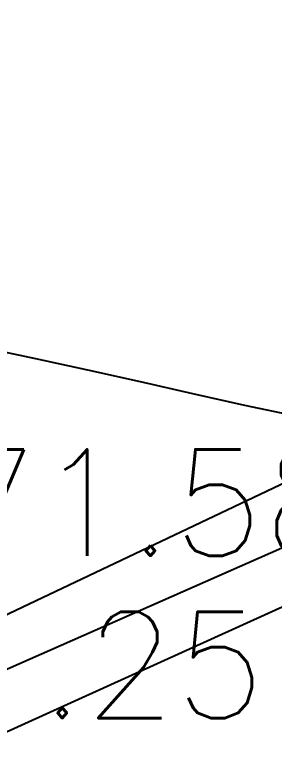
# Model space of a CAD drawing. Header units: millimetres. Extents: x 524954 to 526204, y 9523489 to 9524010.
# Drawn here: x 525854.69 to 525857.13, y 9523661.59 to 9523668.56 of the extents above; entities that cross this region are included whole.
import ezdxf

# ---------------------------------------------------------------- set-up
doc = ezdxf.new("R2010")
doc.units = ezdxf.units.MM
doc.header["$PDMODE"] = 32
doc.header["$PDSIZE"] = 0.5
for name, color, linetype in [('CN_02_00', 4, 'Continuous'), ('PLUME_1', 7, 'Continuous'), ('PLUME_3', 4, 'Continuous'), ('TopoAlt', 3, 'Continuous'), ('TOPOJIS', 7, 'Continuous')]:
    doc.layers.add(name, color=color, linetype=linetype)
doc.styles.add('Simplex 1.0', font='Simplex.shx', dxfattribs={"width": 0.99, "height": 1})

# ---------------------------------------------------------------- blocks, each defined once
blk = doc.blocks.new('TCPOINT M')
at = {"color": 0}
blk.add_point((0, 0), dxfattribs=at)
at = {"layer": 'TopoAlt', "style": 'Simplex 1.0', "width": 0.99}
blk.add_attdef('ALT', (0.15, 0.15), '', height=1, dxfattribs=at)

msp = doc.modelspace()

# ---------------------------------------------------------------- linework, layer by layer
at = {"layer": 'CN_02_00', "elevation": 272, "flags": 128}
msp.add_lwpolyline([(525854.4105, 9523665.4299), (525854.8859, 9523665.3286), (525855.3748, 9523665.2217), (525855.8697, 9523665.1114), (525856.3633, 9523665.0002), (525856.851, 9523664.8916), (525857.3287, 9523664.7897)], dxfattribs=at)
at = {"layer": 'PLUME_1'}
msp.add_lwpolyline([(525458.4726, 9523640.2581), (525480.3887, 9523635.3405), (525499.5931, 9523633.233), (525627.7485, 9523622.0329), (525657.4251, 9523620.6897), (525687.4547, 9523621.3777), (525717.3751, 9523623.5616), (525747.1135, 9523628.239), (525776.244, 9523634.3759), (525805.1925, 9523643.0063), (525833.5332, 9523653.0962), (525860.7309, 9523665.108), (525887.2843, 9523679.0782), (525913.1935, 9523695.0066), (525937.4975, 9523712.3218), (525960.6949, 9523731.0603), (525982.7493, 9523751.7207), (526003.235, 9523773.2692), (526022.079, 9523796.7032), (526039.8529, 9523821.0618), (526045.291, 9523828.9786), (526068.1754, 9523865.7422)], dxfattribs=at)
at = {"layer": 'PLUME_3'}
for points in [[(525869.3794, 9523670.2513), (525860.1958, 9523665.5703), (525851.4745, 9523661.4244), (525842.2545, 9523657.2421), (525842.2545, 9523657.2421), (525832.9981, 9523653.5585), (525823.7417, 9523649.8748), (525814.4489, 9523646.6899), (525814.4489, 9523646.6899), (525804.6574, 9523643.4685), (525795.3647, 9523640.2836), (525786.0355, 9523637.5973), (525785.5368, 9523637.5609), (525776.2076, 9523634.8746), (525766.3433, 9523632.6506), (525756.4791, 9523630.4266), (525756.4791, 9523630.4266), (525746.5784, 9523628.7012), (525736.6777, 9523626.9759), (525727.2757, 9523625.287), (525726.777, 9523625.2506), (525716.84, 9523624.0239), (525707.3652, 9523623.3323)], [(525707.438, 9523622.335), (525717.4115, 9523623.063), (525717.4115, 9523623.063), (525727.3485, 9523624.2896), (525737.2492, 9523626.015), (525746.6512, 9523627.7039), (525747.1499, 9523627.7403), (525756.5518, 9523629.4292), (525766.4161, 9523631.6532), (525776.2804, 9523633.8773), (525776.7791, 9523633.9137), (525786.1083, 9523636.5999), (525795.4374, 9523639.2862), (525805.2289, 9523642.5076), (525805.2289, 9523642.5076), (525814.5217, 9523645.6925), (525823.8145, 9523648.8775), (525833.0709, 9523652.5611), (525833.5696, 9523652.5975), (525842.3273, 9523656.2448), (525851.5473, 9523660.4271), (525860.7673, 9523664.6094), (525861.266, 9523664.6458), (525869.9509, 9523669.2903)]]:
    msp.add_lwpolyline(points, dxfattribs=at)

# ---------------------------------------------------------------- block references
at = {"layer": 'TOPOJIS'}
ref = msp.add_blockref('TCPOINT M', (525853.1583, 9523663.4236, 271.58), dxfattribs=at)
ref.add_attrib('ALT', '271.58', (525853.2083, 9523663.4736, 271.58), dxfattribs={"layer": 'TopoAlt', "height": 1, "style": 'Simplex 1.0', "width": 0.99})
ref = msp.add_blockref('TCPOINT M', (525852.3301, 9523661.8976, 271.25), dxfattribs=at)
ref.add_attrib('ALT', '271.25', (525852.3801, 9523661.9476, 271.25), dxfattribs={"layer": 'TopoAlt', "height": 1, "style": 'Simplex 1.0', "width": 0.99})

doc.saveas('drawing.dxf')
